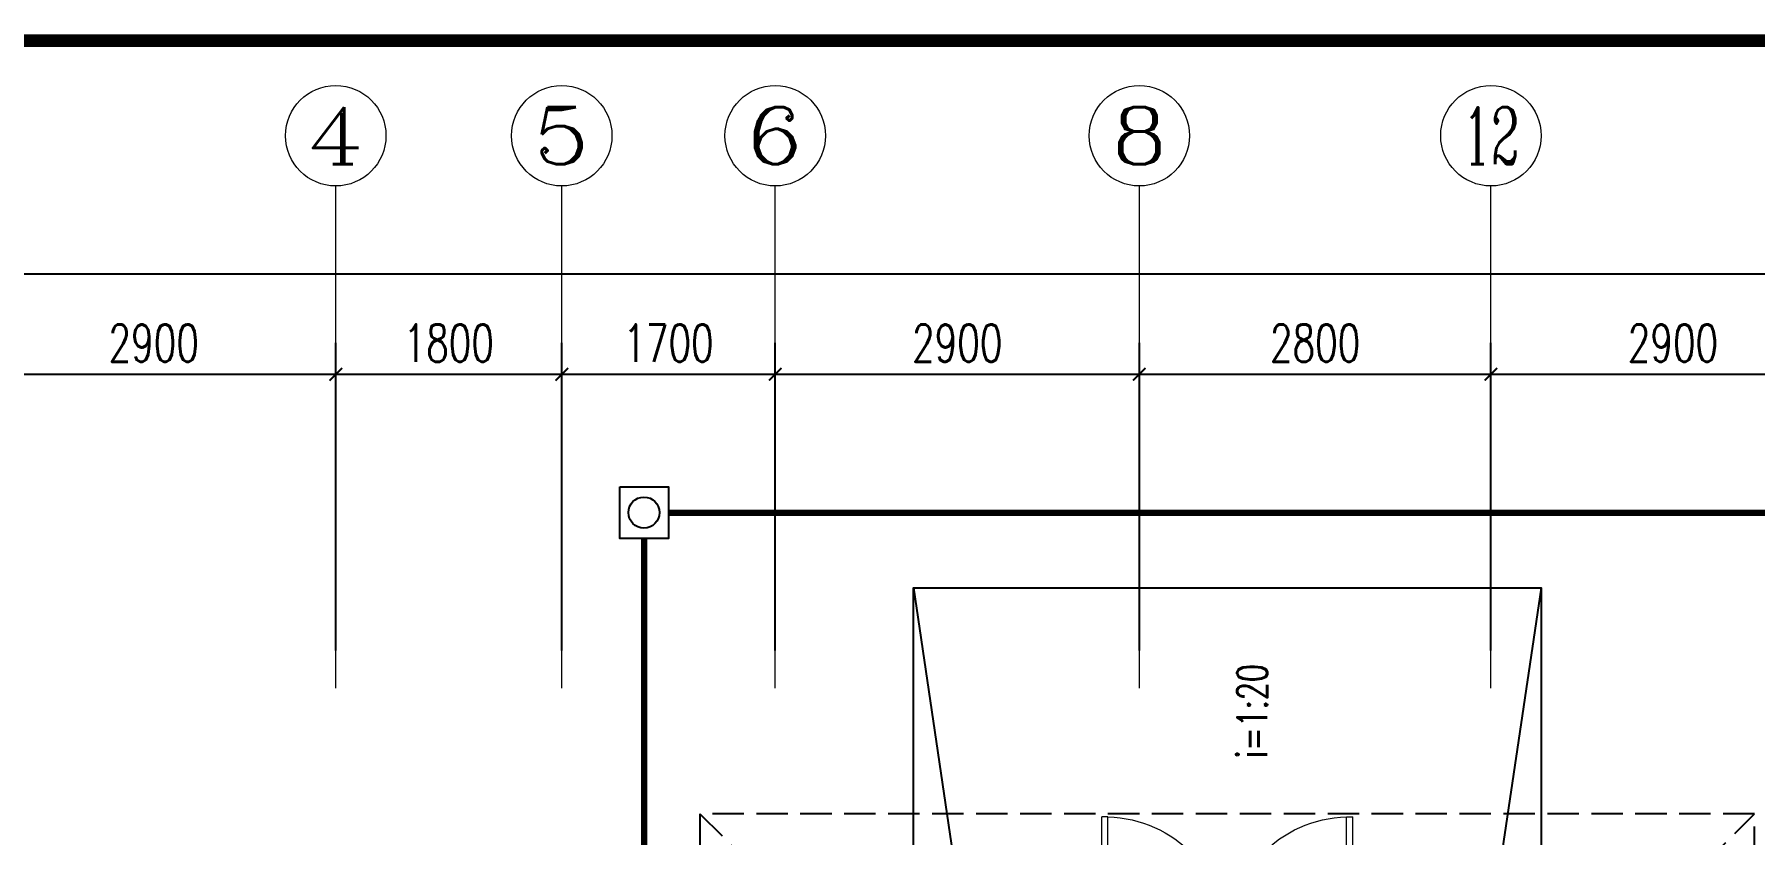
# Model space of a CAD drawing. Extents: x 3753737 to 4713801, y -857380 to 24339.
# Drawn here: x 4043213 to 4056913, y -696576 to -690204 of the extents above; entities that cross this region are included whole.
import ezdxf
from ezdxf.enums import TextEntityAlignment as Align

# ---------------------------------------------------------------- set-up
doc = ezdxf.new("R2010")
doc.units = 0
doc.header["$LTSCALE"] = 1000
doc.header["$MEASUREMENT"] = 0
doc.linetypes.add('DASH', pattern=[0.35, 0.25, -0.1])
doc.layers.get('0').update_dxf_attribs({"linetype": 'CONTINUOUS'})
doc.layers.get('Defpoints').update_dxf_attribs({"linetype": 'CONTINUOUS'})
for name, color, linetype in [('!!DIM-动力', 7, 'CONTINUOUS'), ('!!电气', 1, 'CONTINUOUS'), ('A-EQPM-MECH', 191, 'CONTINUOUS'), ('WIRE-动力', 7, 'CONTINUOUS'), ('卫生间', 6, 'CONTINUOUS')]:
    doc.layers.add(name, color=color, linetype=linetype)
for name, color, linetype, lineweight in [('AXIS', 114, 'CONTINUOUS', 20), ('AXIS_TEXT', 7, 'CONTINUOUS', 20), ('PUB_TEXT', 7, 'CONTINUOUS', 20), ('WINDOW', 146, 'CONTINUOUS', 20), ('图框', 147, 'CONTINUOUS', 20)]:
    doc.layers.add(name, color=color, linetype=linetype, lineweight=lineweight)
doc.styles.add('_TCH_AXIS', font='COMPLEX', dxfattribs={"bigfont": 'GBCBIG'})
doc.styles.add('_TCH_DIM', font='SIMPLEX', dxfattribs={"bigfont": 'GBCBIG'})
doc.styles.add('_TCH_DIM_T3', font='SIMPLEX.shx', dxfattribs={"width": 0.705882, "bigfont": 'GBCBIG.shx'})
doc.styles.add('COMPLEX', font='COMPLEX')
doc.dimstyles.new('_TCH_ARCH&&100', dxfattribs={"dimtxt": 297.5, "dimasz": 100, "dimexe": 250, "dimexo": 300, "dimgap": 100, "dimtad": 1, "dimdec": 0, "dimzin": 0, "dimdsep": 46, "dimtxsty": '_TCH_DIM_T3', "dimblk": 'ARCHTICK', "dimcen": 0.09, "dimclrt": 7, "dimazin": 2, "dimtfac": 1, "dimtdec": 0, "dimtix": 1, "dimtmove": 2, "dimatfit": 3, "dimfxl": 1, "dimtolj": 1, "dimtzin": 0, "dimarcsym": 0})

# ---------------------------------------------------------------- blocks, each defined once
blk = doc.blocks.new('A$C148B7D8E')
at = {"layer": '卫生间', "color": 252, "linetype": 'DASH'}
for p, q in [((7700, 15400), (8600, 14500)), ((15200, 14500), (16100, 15400))]:
    blk.add_line(p, q, dxfattribs=at)
blk.add_lwpolyline([(16100, 14000), (16100, 15400), (7700, 15400), (7700, 10800), (7300, 10800), (7300, 10000), (900, 10000), (900, 9000), (-900, 9000), (-900, -900), (1750, -900), (1750, -2100), (23450, -2100), (23450, -900), (25100, -900)], dxfattribs=at)
blk = doc.blocks.new('_ArchTick')
at = {"color": 0, "linetype": 'ByBlock', "const_width": 0.15}
blk.add_lwpolyline([(-0.5, -0.5), (0.5, 0.5)], dxfattribs=at)
blk = doc.blocks.new('*D607')
at = {"layer": 'AXIS', "color": 0, "lineweight": -2, "transparency": 16777216}
for p, q in [((-100, 17800), (-100, 21050)), ((50100, 17800), (50100, 21050)), ((-100, 20800), (50100, 20800))]:
    blk.add_line(p, q, dxfattribs=at)
at = {"layer": 'Defpoints', "color": 0, "transparency": 16777216}
for p in [(50100, 20800), (-100, 17500), (50100, 17500)]:
    blk.add_point(p, dxfattribs=at)
at = {"layer": 'AXIS', "color": 0, "lineweight": -2, "transparency": 16777216, "xscale": 100, "yscale": 100, "zscale": 100, "rotation": 180}
blk.add_blockref('_ArchTick', (-100, 20800), dxfattribs=at)
at = {"layer": 'AXIS', "color": 0, "lineweight": -2, "transparency": 16777216, "xscale": 100, "yscale": 100, "zscale": 100}
blk.add_blockref('_ArchTick', (50100, 20800), dxfattribs=at)
at = {"layer": 'AXIS', "color": 7, "transparency": 16777216, "insert": (25000, 21049), "char_height": 297.5, "attachment_point": 5, "style": '_TCH_DIM_T3'}
blk.add_mtext('\\A1;50200', dxfattribs=at)
blk = doc.blocks.new('*D610')
at = {"layer": 'AXIS', "color": 0, "lineweight": -2, "transparency": 16777216}
for p, q in [((1800, 17800), (1800, 20250)), ((4700, 17800), (4700, 20250)), ((1800, 20000), (4700, 20000))]:
    blk.add_line(p, q, dxfattribs=at)
at = {"layer": 'Defpoints', "color": 0, "transparency": 16777216}
for p in [(4700, 20000), (1800, 17500), (4700, 17500)]:
    blk.add_point(p, dxfattribs=at)
at = {"layer": 'AXIS', "color": 0, "lineweight": -2, "transparency": 16777216, "xscale": 100, "yscale": 100, "zscale": 100, "rotation": 180}
blk.add_blockref('_ArchTick', (1800, 20000), dxfattribs=at)
at = {"layer": 'AXIS', "color": 0, "lineweight": -2, "transparency": 16777216, "xscale": 100, "yscale": 100, "zscale": 100}
blk.add_blockref('_ArchTick', (4700, 20000), dxfattribs=at)
at = {"layer": 'AXIS', "color": 7, "transparency": 16777216, "insert": (3250, 20249), "char_height": 297.5, "attachment_point": 5, "style": '_TCH_DIM_T3'}
blk.add_mtext('\\A1;2900', dxfattribs=at)
blk = doc.blocks.new('*D611')
at = {"layer": 'AXIS', "color": 0, "lineweight": -2, "transparency": 16777216}
for p, q in [((4700, 17800), (4700, 20250)), ((6500, 17800), (6500, 20250)), ((4700, 20000), (6500, 20000))]:
    blk.add_line(p, q, dxfattribs=at)
at = {"layer": 'Defpoints', "color": 0, "transparency": 16777216}
for p in [(6500, 20000), (4700, 17500), (6500, 17500)]:
    blk.add_point(p, dxfattribs=at)
at = {"layer": 'AXIS', "color": 0, "lineweight": -2, "transparency": 16777216, "xscale": 100, "yscale": 100, "zscale": 100, "rotation": 180}
blk.add_blockref('_ArchTick', (4700, 20000), dxfattribs=at)
at = {"layer": 'AXIS', "color": 0, "lineweight": -2, "transparency": 16777216, "xscale": 100, "yscale": 100, "zscale": 100}
blk.add_blockref('_ArchTick', (6500, 20000), dxfattribs=at)
at = {"layer": 'AXIS', "color": 7, "transparency": 16777216, "insert": (5600, 20249), "char_height": 297.5, "attachment_point": 5, "style": '_TCH_DIM_T3'}
blk.add_mtext('\\A1;1800', dxfattribs=at)
blk = doc.blocks.new('*D612')
at = {"layer": 'AXIS', "color": 0, "lineweight": -2, "transparency": 16777216}
for p, q in [((6500, 17800), (6500, 20250)), ((8200, 17800), (8200, 20250)), ((6500, 20000), (8200, 20000))]:
    blk.add_line(p, q, dxfattribs=at)
at = {"layer": 'Defpoints', "color": 0, "transparency": 16777216}
for p in [(8200, 20000), (6500, 17500), (8200, 17500)]:
    blk.add_point(p, dxfattribs=at)
at = {"layer": 'AXIS', "color": 0, "lineweight": -2, "transparency": 16777216, "xscale": 100, "yscale": 100, "zscale": 100, "rotation": 180}
blk.add_blockref('_ArchTick', (6500, 20000), dxfattribs=at)
at = {"layer": 'AXIS', "color": 0, "lineweight": -2, "transparency": 16777216, "xscale": 100, "yscale": 100, "zscale": 100}
blk.add_blockref('_ArchTick', (8200, 20000), dxfattribs=at)
at = {"layer": 'AXIS', "color": 7, "transparency": 16777216, "insert": (7350, 20249), "char_height": 297.5, "attachment_point": 5, "style": '_TCH_DIM_T3'}
blk.add_mtext('\\A1;1700', dxfattribs=at)
blk = doc.blocks.new('*D613')
at = {"layer": 'AXIS', "color": 0, "lineweight": -2, "transparency": 16777216}
for p, q in [((8200, 17800), (8200, 20250)), ((11100, 17800), (11100, 20250)), ((8200, 20000), (11100, 20000))]:
    blk.add_line(p, q, dxfattribs=at)
at = {"layer": 'Defpoints', "color": 0, "transparency": 16777216}
for p in [(11100, 20000), (8200, 17500), (11100, 17500)]:
    blk.add_point(p, dxfattribs=at)
at = {"layer": 'AXIS', "color": 0, "lineweight": -2, "transparency": 16777216, "xscale": 100, "yscale": 100, "zscale": 100, "rotation": 180}
blk.add_blockref('_ArchTick', (8200, 20000), dxfattribs=at)
at = {"layer": 'AXIS', "color": 0, "lineweight": -2, "transparency": 16777216, "xscale": 100, "yscale": 100, "zscale": 100}
blk.add_blockref('_ArchTick', (11100, 20000), dxfattribs=at)
at = {"layer": 'AXIS', "color": 7, "transparency": 16777216, "insert": (9650, 20249), "char_height": 297.5, "attachment_point": 5, "style": '_TCH_DIM_T3'}
blk.add_mtext('\\A1;2900', dxfattribs=at)
blk = doc.blocks.new('*D614')
at = {"layer": 'AXIS', "color": 0, "lineweight": -2, "transparency": 16777216}
for p, q in [((11100, 17800), (11100, 20250)), ((13900, 17800), (13900, 20250)), ((11100, 20000), (13900, 20000))]:
    blk.add_line(p, q, dxfattribs=at)
at = {"layer": 'Defpoints', "color": 0, "transparency": 16777216}
for p in [(13900, 20000), (11100, 17500), (13900, 17500)]:
    blk.add_point(p, dxfattribs=at)
at = {"layer": 'AXIS', "color": 0, "lineweight": -2, "transparency": 16777216, "xscale": 100, "yscale": 100, "zscale": 100, "rotation": 180}
blk.add_blockref('_ArchTick', (11100, 20000), dxfattribs=at)
at = {"layer": 'AXIS', "color": 0, "lineweight": -2, "transparency": 16777216, "xscale": 100, "yscale": 100, "zscale": 100}
blk.add_blockref('_ArchTick', (13900, 20000), dxfattribs=at)
at = {"layer": 'AXIS', "color": 7, "transparency": 16777216, "insert": (12500, 20249), "char_height": 297.5, "attachment_point": 5, "style": '_TCH_DIM_T3'}
blk.add_mtext('\\A1;2800', dxfattribs=at)
blk = doc.blocks.new('*D615')
at = {"layer": 'AXIS', "color": 0, "lineweight": -2, "transparency": 16777216}
for p, q in [((13900, 17800), (13900, 20250)), ((16800, 17800), (16800, 20250)), ((13900, 20000), (16800, 20000))]:
    blk.add_line(p, q, dxfattribs=at)
at = {"layer": 'Defpoints', "color": 0, "transparency": 16777216}
for p in [(16800, 20000), (13900, 17500), (16800, 17500)]:
    blk.add_point(p, dxfattribs=at)
at = {"layer": 'AXIS', "color": 0, "lineweight": -2, "transparency": 16777216, "xscale": 100, "yscale": 100, "zscale": 100, "rotation": 180}
blk.add_blockref('_ArchTick', (13900, 20000), dxfattribs=at)
at = {"layer": 'AXIS', "color": 0, "lineweight": -2, "transparency": 16777216, "xscale": 100, "yscale": 100, "zscale": 100}
blk.add_blockref('_ArchTick', (16800, 20000), dxfattribs=at)
at = {"layer": 'AXIS', "color": 7, "transparency": 16777216, "insert": (15350, 20249), "char_height": 297.5, "attachment_point": 5, "style": '_TCH_DIM_T3'}
blk.add_mtext('\\A1;2900', dxfattribs=at)
blk = doc.blocks.new('_AXISO')
blk.add_circle((0, 0), 0.5)
at = {"layer": 'AXIS_TEXT', "style": 'COMPLEX', "width": 1.041667}
blk.add_attdef('A', text='', height=0.56, dxfattribs=at).set_placement((-0.25, -0.28), (0.25, -0.28), align=Align.FIT)
blk = doc.blocks.new('$DorLib2D$00000002')
for p, q in [((-0.5, 0), (-0.5, 0.4875)), ((-0.475, 0.4875), (-0.5, 0.4875)), ((-0.475, 0), (-0.475, 0.4875)), ((0.475, 0), (0.475, 0.4875)), ((0.475, 0.4875), (0.5, 0.4875)), ((0.5, 0), (0.5, 0.4875)), ((-0.5, 0), (-0.475, 0)), ((0.5, 0), (0.475, 0))]:
    blk.add_line(p, q)
at = {"lineweight": 13}
for centre, start, end in [((-0.4875, 0), 0, 88.53072), ((0.4875, 0), 91.46928, 180)]:
    blk.add_arc(centre, 0.4875, start, end, dxfattribs=at)
blk = doc.blocks.new('dfgdsgsdg')
at = {"layer": '!!DIM-动力'}
blk.add_lwpolyline([(1783913, 547079), (1784300, 547079), (1784300, 546668), (1783913, 546668)], close=True, dxfattribs=at)
blk.add_circle((1784105, 546875), 124, dxfattribs=at)
blk = doc.blocks.new('A$C5F341E43')
at = {"layer": 'A-EQPM-MECH', "color": 252}
for points in [[(9300.3, 15600), (9300.3, 18300), (14300.2, 18300), (14300.2, 15600)], [(9300.3, 18300), (9700, 15600)], [(14300, 18300), (13900, 15600)]]:
    blk.add_lwpolyline(points, dxfattribs=at)
at = {"layer": 'AXIS'}
for p, q in [((4700, 17500), (4700, 21500)), ((6500, 17500), (6500, 21500)), ((8200, 17500), (8200, 21500)), ((11100, 17500), (11100, 21500)), ((13900, 17500), (13900, 21500))]:
    blk.add_line(p, q, dxfattribs=at)
at = {"color": 252}
blk.add_blockref('A$C148B7D8E', (-100, 1100), dxfattribs=at)
at = {"layer": 'AXIS'}
ref = blk.add_blockref('_AXISO', (4700, 21900), dxfattribs=dict(at, xscale=800, yscale=800, zscale=800))
ref.add_attrib('A', '4', dxfattribs={"layer": 'AXIS_TEXT', "height": 452.5, "style": '_TCH_AXIS', "width": 1.3125}).set_placement((4473.7, 21673.7), (4926.3, 21673.7), align=Align.FIT)
ref = blk.add_blockref('_AXISO', (6500, 21900), dxfattribs=dict(at, xscale=800, yscale=800, zscale=800))
ref.add_attrib('A', '5', dxfattribs={"layer": 'AXIS_TEXT', "height": 452.5, "style": '_TCH_AXIS', "width": 1.5}).set_placement((6273.7, 21673.7), (6726.3, 21673.7), align=Align.FIT)
ref = blk.add_blockref('_AXISO', (8200, 21900), dxfattribs=dict(at, xscale=800, yscale=800, zscale=800))
ref.add_attrib('A', '6', dxfattribs={"layer": 'AXIS_TEXT', "height": 452.5, "style": '_TCH_AXIS', "width": 1.5}).set_placement((7973.7, 21673.7), (8426.3, 21673.7), align=Align.FIT)
ref = blk.add_blockref('_AXISO', (11100, 21900), dxfattribs=dict(at, xscale=800, yscale=800, zscale=800))
ref.add_attrib('A', '8', dxfattribs={"layer": 'AXIS_TEXT', "height": 452.5, "style": '_TCH_AXIS', "width": 1.5}).set_placement((10873.7, 21673.7), (11326.3, 21673.7), align=Align.FIT)
ref = blk.add_blockref('_AXISO', (13900, 21900), dxfattribs=dict(at, xscale=800, yscale=800, zscale=800))
ref.add_attrib('A', '12', dxfattribs={"layer": 'AXIS_TEXT', "height": 452.55, "style": '_TCH_AXIS', "width": 0.724138}).set_placement((13673.7, 21673.7), (14126.3, 21673.7), align=Align.FIT)
at = {"layer": 'WINDOW', "color": 252, "xscale": 2000, "yscale": -2000, "zscale": 2000, "rotation": 180}
blk.add_blockref('$DorLib2D$00000002', (11800, 15500), dxfattribs=at)
at = {"layer": 'PUB_TEXT', "color": 252, "style": '_TCH_DIM', "width": 0.705882}
blk.add_text('i=1:20', height=238, rotation=90, dxfattribs=at).set_placement((12118.1, 16943.7))
at = {"layer": 'AXIS'}
for p1, p2, distance, text, picture, middle in [((-100, 17500), (50100, 17500), 3300, '50200', '*D607', (25000, 21048.7)), ((1800, 17500), (4700, 17500), 2500, '2900', '*D610', (3250, 20248.7)), ((4700, 17500), (6500, 17500), 2500, '1800', '*D611', (5600, 20248.7)), ((6500, 17500), (8200, 17500), 2500, '1700', '*D612', (7350, 20248.7)), ((8200, 17500), (11100, 17500), 2500, '2900', '*D613', (9650, 20248.7)), ((11100, 17500), (13900, 17500), 2500, '2800', '*D614', (12500, 20248.7)), ((13900, 17500), (16800, 17500), 2500, '2900', '*D615', (15350, 20248.7))]:
    dim = blk.add_aligned_dim(p1=p1, p2=p2, distance=distance, text=text, dimstyle='_TCH_ARCH&&100', dxfattribs=at)
    dim.commit()
    dim.dimension.update_dxf_attribs({"geometry": picture, "text_midpoint": middle})

msp = doc.modelspace()

# ---------------------------------------------------------------- linework, layer by layer
at = {"layer": 'WIRE-动力', "color": 6, "linetype": 'Continuous', "const_width": 50}
for points in [[(4048263.2, -694013.3), (4083563.7, -694013.2)], [(4048069.5, -700476.1), (4048069.5, -694218.9)]]:
    msp.add_lwpolyline(points, dxfattribs=at)
at = {"layer": '图框', "const_width": 100}
msp.add_lwpolyline([(4109711, -747653.6), (4109711, -690253.6), (4029111, -690253.6), (4029111, -747653.6)], close=True, dxfattribs=at)

# ---------------------------------------------------------------- block references
at = {"layer": '!!DIM-动力', "rotation": 0.001736889965600356}
msp.add_blockref('dfgdsgsdg', (2263979.8, -1240940.8), dxfattribs=at)
at = {"layer": '!!电气'}
msp.add_blockref('A$C5F341E43', (4040913.4, -712910.2), dxfattribs=at)

doc.saveas('drawing.dxf')
